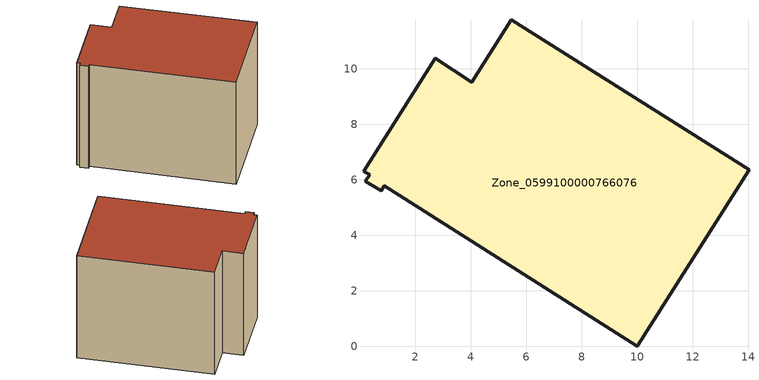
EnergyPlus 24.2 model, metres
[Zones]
Zone_0599100000766076
 floor ground (C_G): 0.36,6.17 0.14,6.31 2.73,10.37 4.04,9.52 5.47,11.77 14.03,6.35 10.01,0 0.89,5.79 0.77,5.6 0.21,5.95 z1.62
 wall outside (C_F): 5.47,11.77 4.04,9.52 2.73,10.37 0.14,6.31 0.36,6.17 0.21,5.95 0.77,5.6 0.89,5.79 10.01,0 14.03,6.35 5.47,11.77 z1.62:10.64
 roof outside (C_R): 0.14,6.31 0.36,6.17 0.21,5.95 0.77,5.6 0.89,5.79 10.01,0 14.03,6.35 5.47,11.77 4.04,9.52 2.73,10.37 z10.64
[BUILDING]
Pand.0599100000766076: North Axis=0; Terrain=City; Loads Convergence Tolerance Value=0.04; Temperature Convergence Tolerance Value=0.4; Solar Distribution=FullExterior; Maximum Number of Warmup Days=25; Minimum Number of Warmup Days=1
[Site:Location]
Rotterdam.The.Hague.AP_ZH_NLD Design_Conditions: Latitude=51.96; Longitude=4.45; Time Zone=1; Elevation=-4.5
[SITE:GROUNDTEMPERATURE:BUILDINGSURFACE]
18, 18, 18, 18, 18, 18, 18, 18, 18, 18, 18, 18
[MATERIAL] Thermal Absorptance=0.9; Solar Absorptance=0.7; Visible Absorptance=0.7
Name | Roughness | Thickness | Conductivity | Density | Specific Heat
G.TI.2006-2014 | MediumSmooth | 0.15 | 0.06 | 540 | 1210
F.TI.2006-2014 | Rough | 0.3 | 0.12 | 1920 | 840
R.TI.2006-2014 | MediumRough | 0.2 | 0.08 | 1500 | 1000
[CONSTRUCTION]
C_G: G.TI.2006-2014
C_F: F.TI.2006-2014
C_R: R.TI.2006-2014
[ZONE]
Zone_0599100000766076: Type=1; Multiplier=1; Ceiling Height=Autocalculate; Volume=Autocalculate; Floor Area=autocalculate; Part of Total Floor Area=Yes
[ZONEINFILTRATION:DESIGNFLOWRATE]
Infil_Zone_0599100000766076: Zone or ZoneList or Space or SpaceList=Zone_0599100000766076; Schedule=AlwaysOn; Design Flow Rate Calculation Method=Flow/Area; Flow Rate per Floor Area=0.0015; Constant Term Coefficient=1; Temperature Term Coefficient=0; Velocity Term Coefficient=0; Velocity Squared Term Coefficient=0
[HVACTEMPLATE:ZONE:IDEALLOADSAIRSYSTEM]
Zone_0599100000766076: Maximum Heating Supply Air Temperature=50; Minimum Cooling Supply Air Temperature=13; Maximum Heating Supply Air Humidity Ratio=0.0156; Minimum Cooling Supply Air Humidity Ratio=0.0077; Heating Limit=NoLimit; Cooling Limit=NoLimit; Dehumidification Control Type=ConstantSensibleHeatRatio; Cooling Sensible Heat Ratio=0.7; Dehumidification Setpoint=60; Humidification Control Type=None; Humidification Setpoint=30; Outdoor Air Method=None; Outdoor Air Flow Rate per Person=0.00944; Outdoor Air Flow Rate per Zone Floor Area=0; Outdoor Air Flow Rate per Zone=0; Demand Controlled Ventilation Type=None; Outdoor Air Economizer Type=NoEconomizer; Heat Recovery Type=None; Sensible Heat Recovery Effectiveness=0.7; Latent Heat Recovery Effectiveness=0.65
[ZONECONTROL:THERMOSTAT]
ThermostatControl_Zone_0599100000766076: Zone or ZoneList=Zone_0599100000766076; Control Type Schedule=DualSetpointControlType; Control 1=Thermostat_Zone_0599100000766076; Temperature Difference Between Cutout And Setpoint=0
[THERMOSTATSETPOINT:DUALSETPOINT]
Thermostat_Zone_0599100000766076: Heating Setpoint Temperature Schedule=HeatingSetpoint_Zone_0599100000766076; Cooling Setpoint Temperature Schedule=CoolingSetpoint_Zone_0599100000766076
[SCHEDULE:COMPACT]
HeatingSetpoint_Zone_0599100000766076: Through: 12/31, For: AllDays, Until: 24:00, 21
CoolingSetpoint_Zone_0599100000766076: Through: 12/31, For: AllDays, Until: 24:00, 24
DualSetpointControlType: Through: 12/31, For: AllDays, Until: 24:00, 4
AlwaysOn: Through: 12/31, For: AllDays, Until: 24:00, 1
